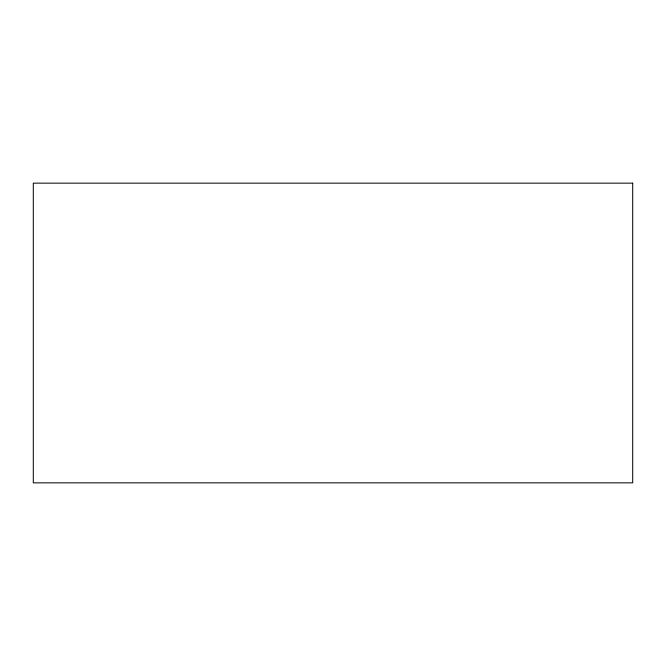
<?xml version="1.0" encoding="UTF-8"?>
<svg xmlns="http://www.w3.org/2000/svg" width="666" height="666" viewBox="0 0 666 666"><rect width="100%" height="100%" fill="white"/><g stroke="black" fill="none" stroke-linecap="round" stroke-linejoin="round"><path stroke-width="1" d="M632.7 183.15L33.3 183.15L33.3 482.85L632.7 482.85L632.7 183.15"/></g></svg>
